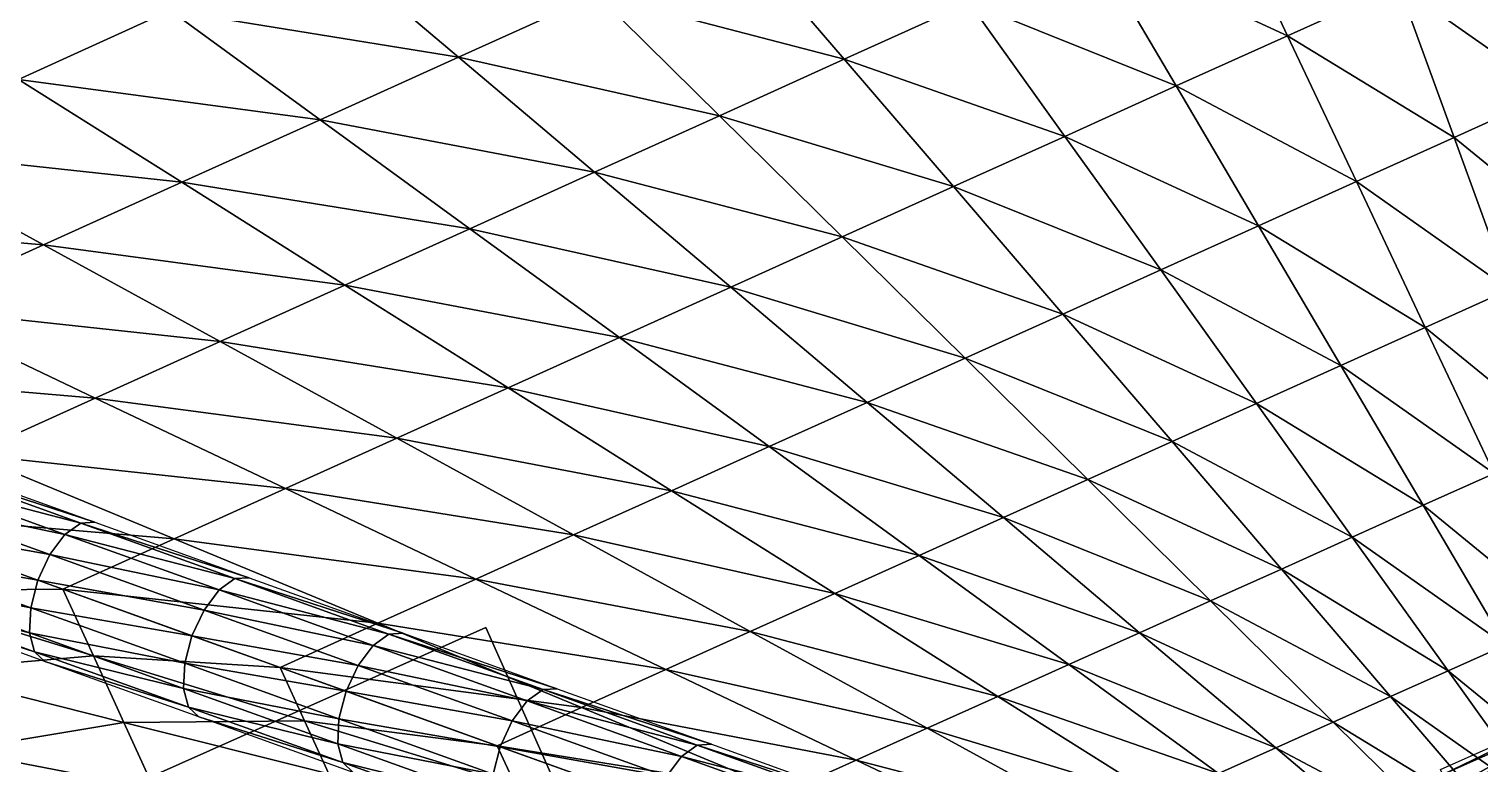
# Model space of a CAD drawing. Header units: metres. Extents: x -32.6 to 43.8, y -33.1 to 27.7.
# Drawn here: x -3.348 to -0.993, y 1.786 to 2.978 of the extents above; entities that cross this region are included whole.
import ezdxf

# ---------------------------------------------------------------- set-up
doc = ezdxf.new("R2010")
doc.units = ezdxf.units.M
for name, color, linetype in [('HREBENACE', 1, 'CONTINUOUS'), ('KOMINY', 3, 'CONTINUOUS'), ('STRECHA_SEVER', 7, 'CONTINUOUS'), ('STRECHA_ZAPAD', 2, 'CONTINUOUS')]:
    doc.layers.add(name, color=color, linetype=linetype)

msp = doc.modelspace()

# ---------------------------------------------------------------- linework, layer by layer
at = {"layer": 'HREBENACE'}
for points in [[(-3.5394, 2.2483, 10.5858), (-3.5138, 2.2667, 10.5512), (-3.2636, 2.1767, 10.689)], [(-3.5138, 2.2667, 10.5512), (-3.4908, 2.2681, 10.5104), (-3.2407, 2.1781, 10.6483)], [(-3.5138, 2.2667, 10.5512), (-3.2407, 2.1781, 10.6483), (-3.2636, 2.1767, 10.689)], [(-3.5639, 2.2157, 10.6089), (-3.5394, 2.2483, 10.5858), (-3.2893, 2.1583, 10.7236)], [(-3.5394, 2.2483, 10.5858), (-3.2636, 2.1767, 10.689), (-3.2893, 2.1583, 10.7236)], [(-3.5834, 2.1739, 10.617), (-3.5639, 2.2157, 10.6089), (-3.3138, 2.1257, 10.7467)], [(-3.5639, 2.2157, 10.6089), (-3.2893, 2.1583, 10.7236), (-3.3138, 2.1257, 10.7467)], [(-3.595, 2.1293, 10.6089), (-3.5834, 2.1739, 10.617), (-3.3333, 2.0839, 10.7548)], [(-3.5834, 2.1739, 10.617), (-3.3138, 2.1257, 10.7467), (-3.3333, 2.0839, 10.7548)], [(-3.2893, 2.1583, 10.7236), (-3.2636, 2.1767, 10.689), (-3.0135, 2.0866, 10.8269)], [(-3.2636, 2.1767, 10.689), (-3.2407, 2.1781, 10.6483), (-2.9905, 2.0881, 10.7861)], [(-3.2636, 2.1767, 10.689), (-2.9905, 2.0881, 10.7861), (-3.0135, 2.0866, 10.8269)], [(-3.3138, 2.1257, 10.7467), (-3.2893, 2.1583, 10.7236), (-3.0392, 2.0682, 10.8615)], [(-3.2893, 2.1583, 10.7236), (-3.0135, 2.0866, 10.8269), (-3.0392, 2.0682, 10.8615)], [(-3.5969, 2.0886, 10.5858), (-3.595, 2.1293, 10.6089), (-3.3449, 2.0393, 10.7467)], [(-3.595, 2.1293, 10.6089), (-3.3333, 2.0839, 10.7548), (-3.3449, 2.0393, 10.7467)], [(-3.3333, 2.0839, 10.7548), (-3.3138, 2.1257, 10.7467), (-3.0636, 2.0356, 10.8845)], [(-3.3138, 2.1257, 10.7467), (-3.0392, 2.0682, 10.8615), (-3.0636, 2.0356, 10.8845)], [(-3.5889, 2.0581, 10.5512), (-3.5969, 2.0886, 10.5858), (-3.3468, 1.9986, 10.7236)], [(-3.5969, 2.0886, 10.5858), (-3.3449, 2.0393, 10.7467), (-3.3468, 1.9986, 10.7236)], [(-3.3449, 2.0393, 10.7467), (-3.3333, 2.0839, 10.7548), (-3.0832, 1.9939, 10.8927)], [(-3.3333, 2.0839, 10.7548), (-3.0636, 2.0356, 10.8845), (-3.0832, 1.9939, 10.8927)], [(-3.0392, 2.0682, 10.8615), (-3.0135, 2.0866, 10.8269), (-2.7634, 1.9966, 10.9647)], [(-3.0135, 2.0866, 10.8269), (-2.9905, 2.0881, 10.7861), (-2.7404, 1.998, 10.924)], [(-3.0135, 2.0866, 10.8269), (-2.7404, 1.998, 10.924), (-2.7634, 1.9966, 10.9647)], [(-3.5721, 2.0423, 10.5104), (-3.5889, 2.0581, 10.5512), (-3.3387, 1.968, 10.689)], [(-3.5889, 2.0581, 10.5512), (-3.3468, 1.9986, 10.7236), (-3.3387, 1.968, 10.689)], [(-3.0636, 2.0356, 10.8845), (-3.0392, 2.0682, 10.8615), (-2.7891, 1.9782, 10.9993)], [(-3.0392, 2.0682, 10.8615), (-2.7634, 1.9966, 10.9647), (-2.7891, 1.9782, 10.9993)], [(-3.5721, 2.0423, 10.5104), (-3.3387, 1.968, 10.689), (-3.3219, 1.9523, 10.6483)], [(-3.3468, 1.9986, 10.7236), (-3.3449, 2.0393, 10.7467), (-3.0947, 1.9492, 10.8845)], [(-3.3449, 2.0393, 10.7467), (-3.0832, 1.9939, 10.8927), (-3.0947, 1.9492, 10.8845)], [(-3.0832, 1.9939, 10.8927), (-3.0636, 2.0356, 10.8845), (-2.8135, 1.9456, 11.0224)], [(-3.0636, 2.0356, 10.8845), (-2.7891, 1.9782, 10.9993), (-2.8135, 1.9456, 11.0224)], [(-3.3387, 1.968, 10.689), (-3.3468, 1.9986, 10.7236), (-3.0967, 1.9085, 10.8615)], [(-3.3468, 1.9986, 10.7236), (-3.0947, 1.9492, 10.8845), (-3.0967, 1.9085, 10.8615)], [(-3.0947, 1.9492, 10.8845), (-3.0832, 1.9939, 10.8927), (-2.833, 1.9038, 11.0305)], [(-3.0832, 1.9939, 10.8927), (-2.8135, 1.9456, 11.0224), (-2.833, 1.9038, 11.0305)], [(-2.8135, 1.9456, 11.0224), (-2.7891, 1.9782, 10.9993), (-2.5389, 1.8881, 11.1371)], [(-2.7891, 1.9782, 10.9993), (-2.7634, 1.9966, 10.9647), (-2.5133, 1.9065, 11.1026)], [(-2.7891, 1.9782, 10.9993), (-2.5133, 1.9065, 11.1026), (-2.5389, 1.8881, 11.1371)], [(-2.7634, 1.9966, 10.9647), (-2.7404, 1.998, 10.924), (-2.4903, 1.908, 11.0618)], [(-2.7634, 1.9966, 10.9647), (-2.4903, 1.908, 11.0618), (-2.5133, 1.9065, 11.1026)], [(-3.3219, 1.9523, 10.6483), (-3.3387, 1.968, 10.689), (-3.0886, 1.878, 10.8269)], [(-3.3387, 1.968, 10.689), (-3.0967, 1.9085, 10.8615), (-3.0886, 1.878, 10.8269)], [(-3.3219, 1.9523, 10.6483), (-3.0886, 1.878, 10.8269), (-3.0718, 1.8622, 10.7861)], [(-3.0967, 1.9085, 10.8615), (-3.0947, 1.9492, 10.8845), (-2.8446, 1.8592, 11.0224)], [(-3.0947, 1.9492, 10.8845), (-2.833, 1.9038, 11.0305), (-2.8446, 1.8592, 11.0224)], [(-2.833, 1.9038, 11.0305), (-2.8135, 1.9456, 11.0224), (-2.5634, 1.8556, 11.1602)], [(-2.8135, 1.9456, 11.0224), (-2.5389, 1.8881, 11.1371), (-2.5634, 1.8556, 11.1602)], [(-3.0886, 1.878, 10.8269), (-3.0967, 1.9085, 10.8615), (-2.8465, 1.8185, 10.9993)], [(-3.0967, 1.9085, 10.8615), (-2.8446, 1.8592, 11.0224), (-2.8465, 1.8185, 10.9993)], [(-2.5133, 1.9065, 11.1026), (-2.4903, 1.908, 11.0618), (-2.2402, 1.8179, 11.1997)], [(-2.8446, 1.8592, 11.0224), (-2.833, 1.9038, 11.0305), (-2.5829, 1.8138, 11.1683)], [(-2.833, 1.9038, 11.0305), (-2.5634, 1.8556, 11.1602), (-2.5829, 1.8138, 11.1683)], [(-2.5634, 1.8556, 11.1602), (-2.5389, 1.8881, 11.1371), (-2.2888, 1.7981, 11.275)], [(-2.5389, 1.8881, 11.1371), (-2.5133, 1.9065, 11.1026), (-2.2631, 1.8165, 11.2404)], [(-2.5389, 1.8881, 11.1371), (-2.2631, 1.8165, 11.2404), (-2.2888, 1.7981, 11.275)], [(-2.5133, 1.9065, 11.1026), (-2.2402, 1.8179, 11.1997), (-2.2631, 1.8165, 11.2404)], [(-1.053, 1.7687, 11.6591), (-1.0567, 1.7771, 11.6132), (-0.7955, 1.8933, 11.6132)], [(-1.053, 1.7687, 11.6591), (-0.7955, 1.8933, 11.6132), (-0.7918, 1.885, 11.6591)], [(-1.0424, 1.7449, 11.6981), (-1.053, 1.7687, 11.6591), (-0.7918, 1.885, 11.6591)], [(-1.0424, 1.7449, 11.6981), (-0.7918, 1.885, 11.6591), (-0.7812, 1.8612, 11.6981)], [(-3.0718, 1.8622, 10.7861), (-3.0886, 1.878, 10.8269), (-2.8385, 1.788, 10.9647)], [(-3.0886, 1.878, 10.8269), (-2.8465, 1.8185, 10.9993), (-2.8385, 1.788, 10.9647)], [(-3.0718, 1.8622, 10.7861), (-2.8385, 1.788, 10.9647), (-2.8217, 1.7722, 10.924)], [(-1.0266, 1.7094, 11.7241), (-1.0424, 1.7449, 11.6981), (-0.7812, 1.8612, 11.6981)], [(-1.0266, 1.7094, 11.7241), (-0.7812, 1.8612, 11.6981), (-0.7654, 1.8256, 11.7241)], [(-2.8465, 1.8185, 10.9993), (-2.8446, 1.8592, 11.0224), (-2.5945, 1.7691, 11.1602)], [(-2.8446, 1.8592, 11.0224), (-2.5829, 1.8138, 11.1683), (-2.5945, 1.7691, 11.1602)], [(-2.5829, 1.8138, 11.1683), (-2.5634, 1.8556, 11.1602), (-2.3133, 1.7655, 11.2981)], [(-2.5634, 1.8556, 11.1602), (-2.2888, 1.7981, 11.275), (-2.3133, 1.7655, 11.2981)], [(-2.8385, 1.788, 10.9647), (-2.8465, 1.8185, 10.9993), (-2.5964, 1.7285, 11.1371)], [(-2.8465, 1.8185, 10.9993), (-2.5945, 1.7691, 11.1602), (-2.5964, 1.7285, 11.1371)], [(-2.5945, 1.7691, 11.1602), (-2.5829, 1.8138, 11.1683), (-2.3328, 1.7237, 11.3062)], [(-2.5829, 1.8138, 11.1683), (-2.3133, 1.7655, 11.2981), (-2.3328, 1.7237, 11.3062)], [(-2.2888, 1.7981, 11.275), (-2.2631, 1.8165, 11.2404), (-2.013, 1.7265, 11.3783)], [(-2.2631, 1.8165, 11.2404), (-2.2402, 1.8179, 11.1997), (-1.99, 1.7279, 11.3375)], [(-2.2631, 1.8165, 11.2404), (-1.99, 1.7279, 11.3375), (-2.013, 1.7265, 11.3783)], [(-1.0079, 1.6674, 11.7332), (-1.0266, 1.7094, 11.7241), (-0.7654, 1.8256, 11.7241)], [(-1.0079, 1.6674, 11.7332), (-0.7654, 1.8256, 11.7241), (-0.7467, 1.7837, 11.7332)], [(-2.3133, 1.7655, 11.2981), (-2.2888, 1.7981, 11.275), (-2.0387, 1.708, 11.4128)], [(-2.2888, 1.7981, 11.275), (-2.013, 1.7265, 11.3783), (-2.0387, 1.708, 11.4128)], [(-2.8217, 1.7722, 10.924), (-2.8385, 1.788, 10.9647), (-2.5884, 1.6979, 11.1026)], [(-2.8385, 1.788, 10.9647), (-2.5964, 1.7285, 11.1371), (-2.5884, 1.6979, 11.1026)]]:
    msp.add_3dface(points, dxfattribs=at)
at = {"layer": 'KOMINY'}
for points in [[(-2.606, 2.007, 10.4793), (-3.6566, 1.5394, 10.4793), (-3.6566, 1.5394, 12.1432)], [(-2.606, 2.007, 10.4793), (-3.6566, 1.5394, 12.1432), (-2.606, 2.007, 12.1432)], [(-3.6566, 1.5394, 12.1432), (-2.4027, 1.5502, 12.1432), (-2.606, 2.007, 12.1432)], [(-2.4027, 1.5502, 10.4793), (-2.606, 2.007, 10.4793), (-2.606, 2.007, 12.1432)], [(-2.4027, 1.5502, 10.4793), (-2.606, 2.007, 12.1432), (-2.4027, 1.5502, 12.1432)]]:
    msp.add_3dface(points, dxfattribs=at)
at = {"layer": 'STRECHA_SEVER'}
for points in [[(-1.6194, 3.1125, 10.3978), (-1.4168, 3.2041, 10.3978), (-1.3051, 2.9674, 10.592)], [(-1.4168, 3.2041, 10.3978), (-1.1244, 3.049, 10.592), (-1.3051, 2.9674, 10.592)], [(-2.4263, 3.0344, 10.2035), (-2.2019, 3.136, 10.2035), (-2.0245, 2.9292, 10.3978)], [(-2.2019, 3.136, 10.2035), (-1.8219, 3.0209, 10.3978), (-2.0245, 2.9292, 10.3978)], [(-3.1183, 3.008, 10.0093), (-2.8719, 3.1196, 10.0093), (-2.6508, 2.9328, 10.2035)], [(-2.8719, 3.1196, 10.0093), (-2.4263, 3.0344, 10.2035), (-2.6508, 2.9328, 10.2035)], [(-1.8219, 3.0209, 10.3978), (-1.6194, 3.1125, 10.3978), (-1.4858, 2.8858, 10.592)], [(-1.6194, 3.1125, 10.3978), (-1.3051, 2.9674, 10.592), (-1.4858, 2.8858, 10.592)], [(-1.1244, 3.049, 10.592), (-0.9437, 3.1307, 10.592), (-0.8758, 2.874, 10.7863)], [(-3.6295, 3.0632, 9.8151), (-3.1183, 3.008, 10.0093), (-3.3646, 2.8964, 10.0093)], [(-1.3051, 2.9674, 10.592), (-1.1244, 3.049, 10.592), (-1.0346, 2.8023, 10.7863)], [(-1.1244, 3.049, 10.592), (-0.8758, 2.874, 10.7863), (-1.0346, 2.8023, 10.7863)], [(-2.6508, 2.9328, 10.2035), (-2.4263, 3.0344, 10.2035), (-2.2271, 2.8376, 10.3978)], [(-2.4263, 3.0344, 10.2035), (-2.0245, 2.9292, 10.3978), (-2.2271, 2.8376, 10.3978)], [(-2.0245, 2.9292, 10.3978), (-1.8219, 3.0209, 10.3978), (-1.6665, 2.8041, 10.592)], [(-1.8219, 3.0209, 10.3978), (-1.4858, 2.8858, 10.592), (-1.6665, 2.8041, 10.592)], [(-3.3646, 2.8964, 10.0093), (-3.1183, 3.008, 10.0093), (-2.8752, 2.8311, 10.2035)], [(-3.1183, 3.008, 10.0093), (-2.6508, 2.9328, 10.2035), (-2.8752, 2.8311, 10.2035)], [(-1.4858, 2.8858, 10.592), (-1.3051, 2.9674, 10.592), (-1.1934, 2.7307, 10.7863)], [(-1.3051, 2.9674, 10.592), (-1.0346, 2.8023, 10.7863), (-1.1934, 2.7307, 10.7863)], [(-2.8752, 2.8311, 10.2035), (-2.6508, 2.9328, 10.2035), (-2.4297, 2.746, 10.3978)], [(-2.6508, 2.9328, 10.2035), (-2.2271, 2.8376, 10.3978), (-2.4297, 2.746, 10.3978)], [(-2.2271, 2.8376, 10.3978), (-2.0245, 2.9292, 10.3978), (-1.8472, 2.7225, 10.592)], [(-2.0245, 2.9292, 10.3978), (-1.6665, 2.8041, 10.592), (-1.8472, 2.7225, 10.592)], [(-3.611, 2.7847, 10.0093), (-3.3646, 2.8964, 10.0093), (-3.0997, 2.7295, 10.2035)], [(-3.3646, 2.8964, 10.0093), (-2.8752, 2.8311, 10.2035), (-3.0997, 2.7295, 10.2035)], [(-1.6665, 2.8041, 10.592), (-1.4858, 2.8858, 10.592), (-1.3522, 2.659, 10.7863)], [(-1.4858, 2.8858, 10.592), (-1.1934, 2.7307, 10.7863), (-1.3522, 2.659, 10.7863)], [(-1.0346, 2.8023, 10.7863), (-0.8758, 2.874, 10.7863), (-0.8079, 2.6173, 10.9805)], [(-3.0997, 2.7295, 10.2035), (-2.8752, 2.8311, 10.2035), (-2.6322, 2.6543, 10.3978)], [(-2.8752, 2.8311, 10.2035), (-2.4297, 2.746, 10.3978), (-2.6322, 2.6543, 10.3978)], [(-2.4297, 2.746, 10.3978), (-2.2271, 2.8376, 10.3978), (-2.0279, 2.6408, 10.592)], [(-2.2271, 2.8376, 10.3978), (-1.8472, 2.7225, 10.592), (-2.0279, 2.6408, 10.592)], [(-1.8472, 2.7225, 10.592), (-1.6665, 2.8041, 10.592), (-1.511, 2.5873, 10.7863)], [(-1.6665, 2.8041, 10.592), (-1.3522, 2.659, 10.7863), (-1.511, 2.5873, 10.7863)], [(-1.1934, 2.7307, 10.7863), (-1.0346, 2.8023, 10.7863), (-0.9448, 2.5556, 10.9805)], [(-1.0346, 2.8023, 10.7863), (-0.8079, 2.6173, 10.9805), (-0.9448, 2.5556, 10.9805)], [(-3.8573, 2.6731, 10.0093), (-3.611, 2.7847, 10.0093), (-3.3242, 2.6279, 10.2035)], [(-3.611, 2.7847, 10.0093), (-3.0997, 2.7295, 10.2035), (-3.3242, 2.6279, 10.2035)], [(-2.6322, 2.6543, 10.3978), (-2.4297, 2.746, 10.3978), (-2.2085, 2.5592, 10.592)], [(-2.4297, 2.746, 10.3978), (-2.0279, 2.6408, 10.592), (-2.2085, 2.5592, 10.592)], [(-3.3242, 2.6279, 10.2035), (-3.0997, 2.7295, 10.2035), (-2.8348, 2.5627, 10.3978)], [(-3.0997, 2.7295, 10.2035), (-2.6322, 2.6543, 10.3978), (-2.8348, 2.5627, 10.3978)], [(-2.0279, 2.6408, 10.592), (-1.8472, 2.7225, 10.592), (-1.6698, 2.5157, 10.7863)], [(-1.8472, 2.7225, 10.592), (-1.511, 2.5873, 10.7863), (-1.6698, 2.5157, 10.7863)], [(-1.3522, 2.659, 10.7863), (-1.1934, 2.7307, 10.7863), (-1.0817, 2.4939, 10.9805)], [(-1.1934, 2.7307, 10.7863), (-0.9448, 2.5556, 10.9805), (-1.0817, 2.4939, 10.9805)], [(-3.8573, 2.6731, 10.0093), (-3.3242, 2.6279, 10.2035), (-3.5486, 2.5263, 10.2035)], [(-2.8348, 2.5627, 10.3978), (-2.6322, 2.6543, 10.3978), (-2.3892, 2.4775, 10.592)], [(-2.6322, 2.6543, 10.3978), (-2.2085, 2.5592, 10.592), (-2.3892, 2.4775, 10.592)], [(-2.2085, 2.5592, 10.592), (-2.0279, 2.6408, 10.592), (-1.8286, 2.444, 10.7863)], [(-2.0279, 2.6408, 10.592), (-1.6698, 2.5157, 10.7863), (-1.8286, 2.444, 10.7863)], [(-1.511, 2.5873, 10.7863), (-1.3522, 2.659, 10.7863), (-1.2186, 2.4322, 10.9805)], [(-1.3522, 2.659, 10.7863), (-1.0817, 2.4939, 10.9805), (-1.2186, 2.4322, 10.9805)], [(-3.5486, 2.5263, 10.2035), (-3.3242, 2.6279, 10.2035), (-3.0374, 2.4711, 10.3978)], [(-3.3242, 2.6279, 10.2035), (-2.8348, 2.5627, 10.3978), (-3.0374, 2.4711, 10.3978)], [(-1.6698, 2.5157, 10.7863), (-1.511, 2.5873, 10.7863), (-1.3556, 2.3706, 10.9805)], [(-1.511, 2.5873, 10.7863), (-1.2186, 2.4322, 10.9805), (-1.3556, 2.3706, 10.9805)], [(-3.0374, 2.4711, 10.3978), (-2.8348, 2.5627, 10.3978), (-2.5699, 2.3959, 10.592)], [(-2.8348, 2.5627, 10.3978), (-2.3892, 2.4775, 10.592), (-2.5699, 2.3959, 10.592)], [(-2.3892, 2.4775, 10.592), (-2.2085, 2.5592, 10.592), (-1.9874, 2.3724, 10.7863)], [(-2.2085, 2.5592, 10.592), (-1.8286, 2.444, 10.7863), (-1.9874, 2.3724, 10.7863)], [(-1.0817, 2.4939, 10.9805), (-0.9448, 2.5556, 10.9805), (-0.855, 2.3089, 11.1747)], [(-3.7731, 2.4247, 10.2035), (-3.5486, 2.5263, 10.2035), (-3.24, 2.3794, 10.3978)], [(-3.5486, 2.5263, 10.2035), (-3.0374, 2.4711, 10.3978), (-3.24, 2.3794, 10.3978)], [(-1.8286, 2.444, 10.7863), (-1.6698, 2.5157, 10.7863), (-1.4925, 2.3089, 10.9805)], [(-1.6698, 2.5157, 10.7863), (-1.3556, 2.3706, 10.9805), (-1.4925, 2.3089, 10.9805)], [(-2.5699, 2.3959, 10.592), (-2.3892, 2.4775, 10.592), (-2.1462, 2.3007, 10.7863)], [(-2.3892, 2.4775, 10.592), (-1.9874, 2.3724, 10.7863), (-2.1462, 2.3007, 10.7863)], [(-1.2186, 2.4322, 10.9805), (-1.0817, 2.4939, 10.9805), (-0.97, 2.2572, 11.1747)], [(-1.0817, 2.4939, 10.9805), (-0.855, 2.3089, 11.1747), (-0.97, 2.2572, 11.1747)], [(-3.24, 2.3794, 10.3978), (-3.0374, 2.4711, 10.3978), (-2.7506, 2.3142, 10.592)], [(-3.0374, 2.4711, 10.3978), (-2.5699, 2.3959, 10.592), (-2.7506, 2.3142, 10.592)], [(-1.9874, 2.3724, 10.7863), (-1.8286, 2.444, 10.7863), (-1.6294, 2.2472, 10.9805)], [(-1.8286, 2.444, 10.7863), (-1.4925, 2.3089, 10.9805), (-1.6294, 2.2472, 10.9805)], [(-1.3556, 2.3706, 10.9805), (-1.2186, 2.4322, 10.9805), (-1.0851, 2.2055, 11.1747)], [(-1.2186, 2.4322, 10.9805), (-0.97, 2.2572, 11.1747), (-1.0851, 2.2055, 11.1747)], [(-3.7731, 2.4247, 10.2035), (-3.24, 2.3794, 10.3978), (-3.4425, 2.2878, 10.3978)], [(-3.4425, 2.2878, 10.3978), (-3.24, 2.3794, 10.3978), (-2.9313, 2.2326, 10.592)], [(-3.24, 2.3794, 10.3978), (-2.7506, 2.3142, 10.592), (-2.9313, 2.2326, 10.592)], [(-2.7506, 2.3142, 10.592), (-2.5699, 2.3959, 10.592), (-2.305, 2.229, 10.7863)], [(-2.5699, 2.3959, 10.592), (-2.1462, 2.3007, 10.7863), (-2.305, 2.229, 10.7863)], [(-2.1462, 2.3007, 10.7863), (-1.9874, 2.3724, 10.7863), (-1.7663, 2.1856, 10.9805)], [(-1.9874, 2.3724, 10.7863), (-1.6294, 2.2472, 10.9805), (-1.7663, 2.1856, 10.9805)], [(-1.4925, 2.3089, 10.9805), (-1.3556, 2.3706, 10.9805), (-1.2001, 2.1538, 11.1747)], [(-1.3556, 2.3706, 10.9805), (-1.0851, 2.2055, 11.1747), (-1.2001, 2.1538, 11.1747)], [(-2.9313, 2.2326, 10.592), (-2.7506, 2.3142, 10.592), (-2.4638, 2.1574, 10.7863)], [(-2.7506, 2.3142, 10.592), (-2.305, 2.229, 10.7863), (-2.4638, 2.1574, 10.7863)], [(-1.6294, 2.2472, 10.9805), (-1.4925, 2.3089, 10.9805), (-1.3151, 2.1021, 11.1747)], [(-1.4925, 2.3089, 10.9805), (-1.2001, 2.1538, 11.1747), (-1.3151, 2.1021, 11.1747)], [(-3.6451, 2.1962, 10.3978), (-3.4425, 2.2878, 10.3978), (-3.112, 2.1509, 10.592)], [(-3.4425, 2.2878, 10.3978), (-2.9313, 2.2326, 10.592), (-3.112, 2.1509, 10.592)], [(-2.305, 2.229, 10.7863), (-2.1462, 2.3007, 10.7863), (-1.9032, 2.1239, 10.9805)], [(-2.1462, 2.3007, 10.7863), (-1.7663, 2.1856, 10.9805), (-1.9032, 2.1239, 10.9805)], [(-1.7663, 2.1856, 10.9805), (-1.6294, 2.2472, 10.9805), (-1.4301, 2.0504, 11.1747)], [(-1.6294, 2.2472, 10.9805), (-1.3151, 2.1021, 11.1747), (-1.4301, 2.0504, 11.1747)], [(-1.0851, 2.2055, 11.1747), (-0.97, 2.2572, 11.1747), (-0.8584, 2.0204, 11.369)], [(-3.112, 2.1509, 10.592), (-2.9313, 2.2326, 10.592), (-2.6226, 2.0857, 10.7863)], [(-2.9313, 2.2326, 10.592), (-2.4638, 2.1574, 10.7863), (-2.6226, 2.0857, 10.7863)], [(-2.4638, 2.1574, 10.7863), (-2.305, 2.229, 10.7863), (-2.0401, 2.0622, 10.9805)], [(-2.305, 2.229, 10.7863), (-1.9032, 2.1239, 10.9805), (-2.0401, 2.0622, 10.9805)], [(-3.6451, 2.1962, 10.3978), (-3.112, 2.1509, 10.592), (-3.2927, 2.0693, 10.592)], [(-1.2001, 2.1538, 11.1747), (-1.0851, 2.2055, 11.1747), (-0.9515, 1.9787, 11.369)], [(-1.0851, 2.2055, 11.1747), (-0.8584, 2.0204, 11.369), (-0.9515, 1.9787, 11.369)], [(-1.9032, 2.1239, 10.9805), (-1.7663, 2.1856, 10.9805), (-1.5452, 1.9988, 11.1747)], [(-1.7663, 2.1856, 10.9805), (-1.4301, 2.0504, 11.1747), (-1.5452, 1.9988, 11.1747)], [(-3.2927, 2.0693, 10.592), (-3.112, 2.1509, 10.592), (-2.7814, 2.0141, 10.7863)], [(-3.112, 2.1509, 10.592), (-2.6226, 2.0857, 10.7863), (-2.7814, 2.0141, 10.7863)], [(-2.6226, 2.0857, 10.7863), (-2.4638, 2.1574, 10.7863), (-2.177, 2.0005, 10.9805)], [(-2.4638, 2.1574, 10.7863), (-2.0401, 2.0622, 10.9805), (-2.177, 2.0005, 10.9805)], [(-1.3151, 2.1021, 11.1747), (-1.2001, 2.1538, 11.1747), (-1.0446, 1.937, 11.369)], [(-1.2001, 2.1538, 11.1747), (-0.9515, 1.9787, 11.369), (-1.0446, 1.937, 11.369)], [(-2.0401, 2.0622, 10.9805), (-1.9032, 2.1239, 10.9805), (-1.6602, 1.9471, 11.1747)], [(-1.9032, 2.1239, 10.9805), (-1.5452, 1.9988, 11.1747), (-1.6602, 1.9471, 11.1747)], [(-1.4301, 2.0504, 11.1747), (-1.3151, 2.1021, 11.1747), (-1.1378, 1.8953, 11.369)], [(-1.3151, 2.1021, 11.1747), (-1.0446, 1.937, 11.369), (-1.1378, 1.8953, 11.369)], [(-2.7814, 2.0141, 10.7863), (-2.6226, 2.0857, 10.7863), (-2.3139, 1.9389, 10.9805)], [(-2.6226, 2.0857, 10.7863), (-2.177, 2.0005, 10.9805), (-2.3139, 1.9389, 10.9805)], [(-3.2927, 2.0693, 10.592), (-2.7814, 2.0141, 10.7863), (-2.9402, 1.9424, 10.7863)], [(-2.177, 2.0005, 10.9805), (-2.0401, 2.0622, 10.9805), (-1.7752, 1.8954, 11.1747)], [(-2.0401, 2.0622, 10.9805), (-1.6602, 1.9471, 11.1747), (-1.7752, 1.8954, 11.1747)], [(-1.5452, 1.9988, 11.1747), (-1.4301, 2.0504, 11.1747), (-1.2309, 1.8536, 11.369)], [(-1.4301, 2.0504, 11.1747), (-1.1378, 1.8953, 11.369), (-1.2309, 1.8536, 11.369)], [(-2.9402, 1.9424, 10.7863), (-2.7814, 2.0141, 10.7863), (-2.4509, 1.8772, 10.9805)], [(-2.7814, 2.0141, 10.7863), (-2.3139, 1.9389, 10.9805), (-2.4509, 1.8772, 10.9805)], [(-2.3139, 1.9389, 10.9805), (-2.177, 2.0005, 10.9805), (-1.8902, 1.8437, 11.1747)], [(-2.177, 2.0005, 10.9805), (-1.7752, 1.8954, 11.1747), (-1.8902, 1.8437, 11.1747)], [(-1.6602, 1.9471, 11.1747), (-1.5452, 1.9988, 11.1747), (-1.3241, 1.812, 11.369)], [(-1.5452, 1.9988, 11.1747), (-1.2309, 1.8536, 11.369), (-1.3241, 1.812, 11.369)], [(-1.0446, 1.937, 11.369), (-0.9515, 1.9787, 11.369), (-0.8179, 1.752, 11.5632)], [(-2.9402, 1.9424, 10.7863), (-2.4509, 1.8772, 10.9805), (-2.5878, 1.8155, 10.9805)], [(-2.4509, 1.8772, 10.9805), (-2.3139, 1.9389, 10.9805), (-2.0053, 1.792, 11.1747)], [(-2.3139, 1.9389, 10.9805), (-1.8902, 1.8437, 11.1747), (-2.0053, 1.792, 11.1747)], [(-1.7752, 1.8954, 11.1747), (-1.6602, 1.9471, 11.1747), (-1.4172, 1.7703, 11.369)], [(-1.6602, 1.9471, 11.1747), (-1.3241, 1.812, 11.369), (-1.4172, 1.7703, 11.369)], [(-1.1378, 1.8953, 11.369), (-1.0446, 1.937, 11.369), (-0.8892, 1.7203, 11.5632)], [(-1.0446, 1.937, 11.369), (-0.8179, 1.752, 11.5632), (-0.8892, 1.7203, 11.5632)], [(-1.8902, 1.8437, 11.1747), (-1.7752, 1.8954, 11.1747), (-1.5103, 1.7286, 11.369)], [(-1.7752, 1.8954, 11.1747), (-1.4172, 1.7703, 11.369), (-1.5103, 1.7286, 11.369)], [(-1.2309, 1.8536, 11.369), (-1.1378, 1.8953, 11.369), (-0.9604, 1.6886, 11.5632)], [(-1.1378, 1.8953, 11.369), (-0.8892, 1.7203, 11.5632), (-0.9604, 1.6886, 11.5632)], [(-2.5878, 1.8155, 10.9805), (-2.4509, 1.8772, 10.9805), (-2.1203, 1.7403, 11.1747)], [(-2.4509, 1.8772, 10.9805), (-2.0053, 1.792, 11.1747), (-2.1203, 1.7403, 11.1747)], [(-2.0053, 1.792, 11.1747), (-1.8902, 1.8437, 11.1747), (-1.6035, 1.6869, 11.369)], [(-1.8902, 1.8437, 11.1747), (-1.5103, 1.7286, 11.369), (-1.6035, 1.6869, 11.369)], [(-1.3241, 1.812, 11.369), (-1.2309, 1.8536, 11.369), (-1.0317, 1.6569, 11.5632)], [(-1.2309, 1.8536, 11.369), (-0.9604, 1.6886, 11.5632), (-1.0317, 1.6569, 11.5632)], [(-2.5878, 1.8155, 10.9805), (-2.1203, 1.7403, 11.1747), (-2.2353, 1.6886, 11.1747)], [(-2.1203, 1.7403, 11.1747), (-2.0053, 1.792, 11.1747), (-1.6966, 1.6452, 11.369)], [(-2.0053, 1.792, 11.1747), (-1.6035, 1.6869, 11.369), (-1.6966, 1.6452, 11.369)], [(-1.4172, 1.7703, 11.369), (-1.3241, 1.812, 11.369), (-1.1029, 1.6251, 11.5632)], [(-1.3241, 1.812, 11.369), (-1.0317, 1.6569, 11.5632), (-1.1029, 1.6251, 11.5632)]]:
    msp.add_3dface(points, dxfattribs=at)
at = {"layer": 'STRECHA_ZAPAD'}
for points in [[(-3.5858, 2.0666, 10.3978), (-3.6451, 2.1962, 10.3978), (-3.2927, 2.0693, 10.592)], [(-3.5858, 2.0666, 10.3978), (-3.2927, 2.0693, 10.592), (-3.2432, 1.9614, 10.592)], [(-3.5264, 1.9371, 10.3978), (-3.5858, 2.0666, 10.3978), (-3.2432, 1.9614, 10.592)], [(-3.2432, 1.9614, 10.592), (-3.2927, 2.0693, 10.592), (-2.9402, 1.9424, 10.7863)], [(-3.5264, 1.9371, 10.3978), (-3.2432, 1.9614, 10.592), (-3.1938, 1.8534, 10.592)], [(-3.1938, 1.8534, 10.592), (-3.2432, 1.9614, 10.592), (-2.9007, 1.8561, 10.7863)], [(-3.2432, 1.9614, 10.592), (-2.9402, 1.9424, 10.7863), (-2.9007, 1.8561, 10.7863)], [(-3.4671, 1.8076, 10.3978), (-3.5264, 1.9371, 10.3978), (-3.1938, 1.8534, 10.592)], [(-2.9007, 1.8561, 10.7863), (-2.9402, 1.9424, 10.7863), (-2.5878, 1.8155, 10.9805)], [(-3.4671, 1.8076, 10.3978), (-3.1938, 1.8534, 10.592), (-3.1443, 1.7455, 10.592)], [(-3.1938, 1.8534, 10.592), (-2.9007, 1.8561, 10.7863), (-2.8611, 1.7697, 10.7863)], [(-3.1443, 1.7455, 10.592), (-3.1938, 1.8534, 10.592), (-2.8611, 1.7697, 10.7863)], [(-2.8611, 1.7697, 10.7863), (-2.9007, 1.8561, 10.7863), (-2.5581, 1.7508, 10.9805)], [(-2.9007, 1.8561, 10.7863), (-2.5878, 1.8155, 10.9805), (-2.5581, 1.7508, 10.9805)], [(-2.5581, 1.7508, 10.9805), (-2.5878, 1.8155, 10.9805), (-2.2353, 1.6886, 11.1747)], [(-3.4077, 1.6781, 10.3978), (-3.4671, 1.8076, 10.3978), (-3.1443, 1.7455, 10.592)]]:
    msp.add_3dface(points, dxfattribs=at)

doc.saveas('drawing.dxf')
